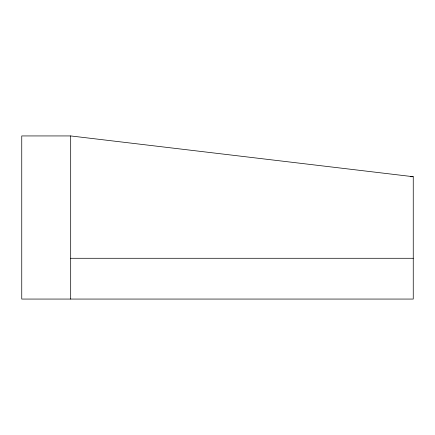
<?xml version="1.0" encoding="UTF-8"?>
<svg xmlns="http://www.w3.org/2000/svg" width="435" height="435" viewBox="0 0 435 435"><rect width="100%" height="100%" fill="white"/><g stroke="black" fill="none" stroke-linecap="round" stroke-linejoin="round"><path stroke-width="0.65" d="M70.688 135.938L21.75 135.938L21.75 299.062L413.25 299.062L413.25 176.719L70.688 135.938L70.688 299.062M410.575 176.719L413.25 176.719M70.688 258.281L413.25 258.281"/></g></svg>
